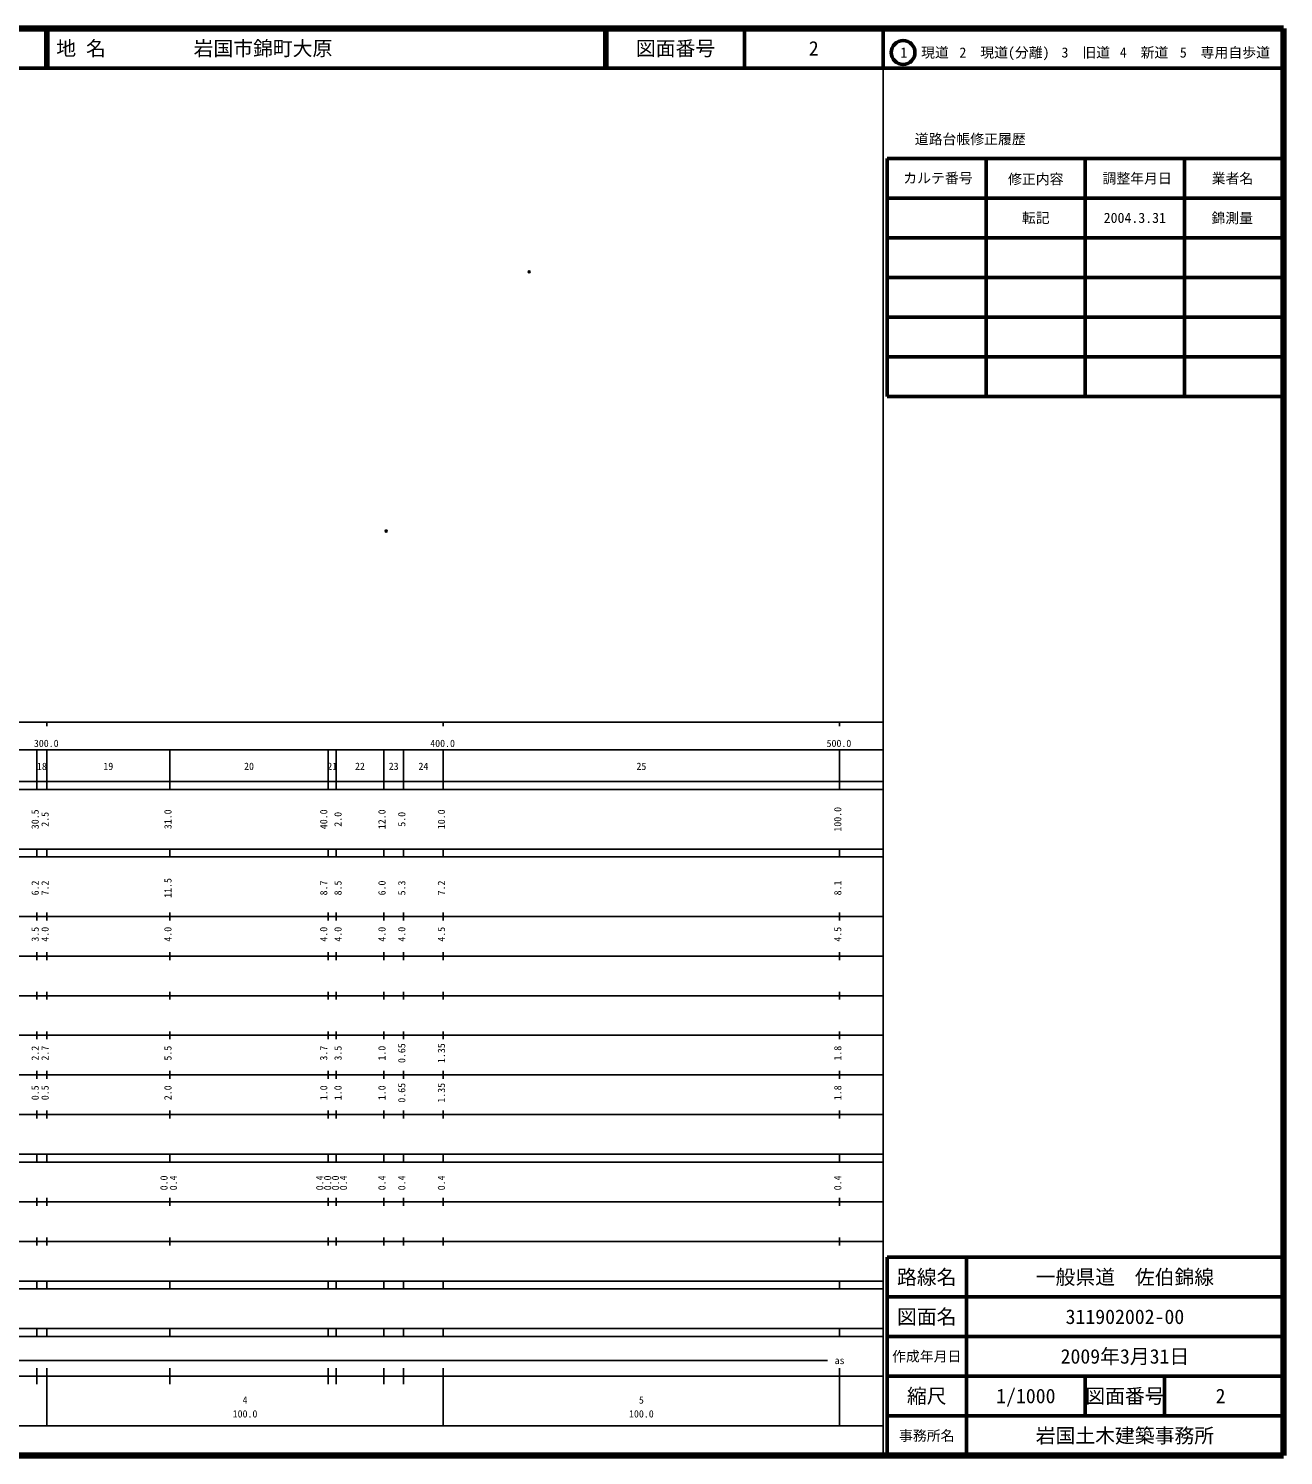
# Model space of a CAD drawing. Units: millimetres on the paper. Extents: x 40 to 680, y 20 to 380.
# Drawn here: x 363.4 to 680, y 20 to 380 of the extents above; entities that cross this region are included whole.
import ezdxf
from ezdxf.enums import TextEntityAlignment as Align

# ---------------------------------------------------------------- set-up
doc = ezdxf.new("R2010")
doc.units = ezdxf.units.MM
doc.header["$PDMODE"] = 32
doc.header["$PDSIZE"] = 0.5
doc.layers.add('M-OTRS', color=6, linetype='Continuous')
doc.layers.add('M-TTL-TXT', color=7, linetype='Continuous')
for name, color, linetype, lineweight in [('M-TTL', 2, 'Continuous', 140), ('M-TTL-BAND', 7, 'Continuous', 25), ('M-TTL-FRAM', 2, 'Continuous', 50), ('M-TTL-LINE', 7, 'Continuous', 50)]:
    doc.layers.add(name, color=color, linetype=linetype, lineweight=lineweight)
doc.styles.add('ＭＳ ゴシック', font='')
doc.styles.get('ＭＳ ゴシック').set_extended_font_data('MS Gothic')

msp = doc.modelspace()

# ---------------------------------------------------------------- linework, layer by layer
at = {"layer": 'M-OTRS'}
for p in [(489.691, 318.634), (453.612, 253.226)]:
    msp.add_point(p, dxfattribs=at)
at = {"layer": 'M-TTL'}
for p, q in [((680, 380), (40, 380)), ((680, 20), (680, 380)), ((40, 20), (680, 20))]:
    msp.add_line(p, q, dxfattribs=at)
at = {"layer": 'M-TTL-BAND'}
for p, q in [((579, 20), (579, 370)), ((40, 205), (579, 205)), ((368, 205), (368, 204)), ((468, 205), (468, 204)), ((568, 205), (568, 204)), ((68, 198), (579, 198)), ((365.5, 188), (365.5, 198)), ((368, 188), (368, 198)), ((399, 188), (399, 198)), ((439, 188), (439, 198)), ((441, 188), (441, 198)), ((453, 188), (453, 198)), ((458, 188), (458, 198)), ((468, 188), (468, 198)), ((568, 188), (568, 198)), ((40, 190), (579, 190)), ((40, 188), (579, 188)), ((40, 173), (579, 173)), ((365.5, 171), (365.5, 173)), ((368, 171), (368, 173)), ((399, 171), (399, 173)), ((439, 171), (439, 173)), ((441, 171), (441, 173)), ((453, 171), (453, 173)), ((458, 171), (458, 173)), ((468, 171), (468, 173)), ((568, 171), (568, 173)), ((40, 171), (579, 171)), ((40, 156), (579, 156)), ((365.5, 155), (365.5, 157)), ((368, 155), (368, 157)), ((399, 155), (399, 157)), ((439, 155), (439, 157)), ((441, 155), (441, 157)), ((453, 155), (453, 157)), ((458, 155), (458, 157)), ((468, 155), (468, 157)), ((568, 155), (568, 157)), ((46, 146), (579, 146)), ((365.5, 145), (365.5, 147)), ((368, 145), (368, 147)), ((399, 145), (399, 147)), ((439, 145), (439, 147)), ((441, 145), (441, 147)), ((453, 145), (453, 147)), ((458, 145), (458, 147)), ((468, 145), (468, 147)), ((568, 145), (568, 147)), ((365.5, 135), (365.5, 137)), ((368, 135), (368, 137)), ((399, 135), (399, 137)), ((439, 135), (439, 137)), ((441, 135), (441, 137)), ((453, 135), (453, 137)), ((458, 135), (458, 137)), ((468, 135), (468, 137)), ((568, 135), (568, 137)), ((52, 136), (579, 136)), ((46, 126), (579, 126)), ((365.5, 125), (365.5, 127)), ((368, 125), (368, 127)), ((399, 125), (399, 127)), ((439, 125), (439, 127)), ((441, 125), (441, 127)), ((453, 125), (453, 127)), ((458, 125), (458, 127)), ((468, 125), (468, 127)), ((568, 125), (568, 127)), ((52, 116), (579, 116)), ((365.5, 115), (365.5, 117)), ((368, 115), (368, 117)), ((399, 115), (399, 117)), ((439, 115), (439, 117)), ((441, 115), (441, 117)), ((453, 115), (453, 117)), ((458, 115), (458, 117)), ((468, 115), (468, 117)), ((568, 115), (568, 117)), ((46, 106), (579, 106)), ((365.5, 105), (365.5, 107)), ((368, 105), (368, 107)), ((399, 105), (399, 107)), ((439, 105), (439, 107)), ((441, 105), (441, 107)), ((453, 105), (453, 107)), ((458, 105), (458, 107)), ((468, 105), (468, 107)), ((568, 105), (568, 107)), ((40, 96), (579, 96)), ((40, 94), (579, 94)), ((365.5, 94), (365.5, 96)), ((368, 94), (368, 96)), ((399, 94), (399, 96)), ((439, 94), (439, 96)), ((441, 94), (441, 96)), ((453, 94), (453, 96)), ((458, 94), (458, 96)), ((468, 94), (468, 96)), ((568, 94), (568, 96)), ((49, 84), (579, 84)), ((365.5, 83), (365.5, 85)), ((368, 83), (368, 85)), ((399, 83), (399, 85)), ((439, 83), (439, 85)), ((441, 83), (441, 85)), ((453, 83), (453, 85)), ((458, 83), (458, 85)), ((468, 83), (468, 85)), ((568, 83), (568, 85)), ((40, 74), (579, 74)), ((365.5, 73), (365.5, 75)), ((368, 73), (368, 75)), ((399, 73), (399, 75)), ((439, 73), (439, 75)), ((441, 73), (441, 75)), ((453, 73), (453, 75)), ((458, 73), (458, 75)), ((468, 73), (468, 75)), ((568, 73), (568, 75)), ((40, 64), (579, 64)), ((40, 62), (579, 62)), ((365.5, 62), (365.5, 64)), ((368, 62), (368, 64)), ((399, 62), (399, 64)), ((439, 62), (439, 64)), ((441, 62), (441, 64)), ((453, 62), (453, 64)), ((458, 62), (458, 64)), ((468, 62), (468, 64)), ((568, 62), (568, 64)), ((40, 52), (579, 52)), ((365.5, 50), (365.5, 52)), ((368, 50), (368, 52)), ((399, 50), (399, 52)), ((439, 50), (439, 52)), ((441, 50), (441, 52)), ((453, 50), (453, 52)), ((458, 50), (458, 52)), ((468, 50), (468, 52)), ((568, 50), (568, 52)), ((40, 50), (579, 50)), ((71, 44), (565, 44)), ((40, 40), (579, 40)), ((365.5, 38), (365.5, 42)), ((368, 27.5), (368, 42)), ((399, 38), (399, 42)), ((439, 38), (439, 42)), ((441, 38), (441, 42)), ((453, 38), (453, 42)), ((458, 38), (458, 42)), ((468, 27.5), (468, 42)), ((568, 27.5), (568, 42)), ((68, 27.5), (579, 27.5))]:
    msp.add_line(p, q, dxfattribs=at)
at = {"layer": 'M-TTL-FRAM'}
for p, q in [((580, 347.197), (580, 287.197)), ((580, 347.197), (680, 347.197)), ((580, 287.197), (680, 287.197)), ((680, 70), (580, 70)), ((580, 70), (580, 20))]:
    msp.add_line(p, q, dxfattribs=at)
at = {"layer": 'M-TTL-LINE'}
for p, q in [((367.75, 380), (367.75, 370)), ((368.25, 380), (368.25, 370)), ((508.747, 380), (508.747, 370)), ((509.247, 380), (509.247, 370)), ((543.997, 380), (543.997, 370)), ((579, 380), (579, 370)), ((40, 370), (680, 370)), ((605, 347.197), (605, 287.197)), ((630, 347.197), (630, 287.197)), ((655, 347.197), (655, 287.197)), ((580, 337.197), (680, 337.197)), ((580, 327.197), (680, 327.197)), ((580, 317.197), (680, 317.197)), ((580, 307.197), (680, 307.197)), ((580, 297.197), (680, 297.197)), ((600, 70), (600, 20)), ((680, 60), (580, 60)), ((680, 50), (580, 50)), ((680, 40), (580, 40)), ((630, 40), (630, 30)), ((650, 40), (650, 30)), ((680, 30), (580, 30))]:
    msp.add_line(p, q, dxfattribs=at)
msp.add_circle((584.031, 373.958), 3, dxfattribs=at)

# ---------------------------------------------------------------- texts
at = {"layer": 'M-TTL-BAND', "style": 'ＭＳ ゴシック'}
for s, p in [('300.0', (367.844, 198.195)), ('400.0', (467.844, 198.195)), ('500.0', (567.844, 198.195)), ('18', (366.75, 192.405)), ('19', (383.5, 192.405)), ('20', (419, 192.405)), ('21', (440, 192.405)), ('22', (447, 192.405)), ('23', (455.5, 192.405)), ('24', (463, 192.405)), ('25', (518, 192.405)), ('as', (568, 42.5)), ('4', (418, 32.523)), ('5', (518, 32.523)), ('100.0', (418, 29.033)), ('100.0', (518, 29.033))]:
    msp.add_text(s, height=1.833, dxfattribs=at).set_placement(p, align=Align.BOTTOM_CENTER)
for s, p in [('30.5', (366.5, 180.5)), ('2.5', (369, 180.5)), ('31.0', (400, 180.5)), ('40.0', (439.299, 180.5)), ('2.0', (442.906, 180.5)), ('12.0', (454, 180.5)), ('5.0', (459, 180.5)), ('10.0', (469, 180.5)), ('100.0', (569, 180.5)), ('6.2', (366.5, 163.174)), ('7.2', (369, 163.174)), ('11.5', (400, 163.174)), ('8.7', (439.299, 163.174)), ('8.5', (442.906, 163.174)), ('6.0', (454, 163.174)), ('5.3', (459, 163.174)), ('7.2', (469, 163.174)), ('8.1', (569, 163.174)), ('3.5', (366.5, 151.5)), ('4.0', (369, 151.5)), ('4.0', (400, 151.5)), ('4.0', (439.299, 151.5)), ('4.0', (442.906, 151.5)), ('4.0', (454, 151.5)), ('4.0', (459, 151.5)), ('4.5', (469, 151.5)), ('4.5', (569, 151.5)), ('2.2', (366.5, 121.5)), ('2.7', (369, 121.5)), ('5.5', (400, 121.5)), ('3.7', (439.299, 121.5)), ('3.5', (442.906, 121.5)), ('1.0', (454, 121.5)), ('0.65', (459, 121.5)), ('1.35', (469, 121.5)), ('1.8', (569, 121.5)), ('0.5', (366.5, 111.5)), ('0.5', (369, 111.5)), ('2.0', (400, 111.5)), ('1.0', (439.299, 111.5)), ('1.0', (442.906, 111.5)), ('1.0', (454, 111.5)), ('0.65', (459, 111.5)), ('1.35', (469, 111.5)), ('1.8', (569, 111.5)), ('0.0', (399, 88.764)), ('0.4', (401.37, 88.764)), ('0.4', (438.299, 88.764)), ('0.0', (440.299, 88.764)), ('0.0', (442.276, 88.764)), ('0.4', (444.276, 88.764)), ('0.4', (454, 88.764)), ('0.4', (459, 88.764)), ('0.4', (469, 88.764)), ('0.4', (569, 88.764))]:
    msp.add_text(s, height=1.833, rotation=90, dxfattribs=at).set_placement(p, align=Align.BOTTOM_CENTER)
at = {"layer": 'M-TTL-TXT', "style": 'ＭＳ ゴシック'}
for s, p in [('地 名', (370.38, 375)), ('岩国市錦町大原', (405.024, 375))]:
    msp.add_text(s, height=3.666, dxfattribs=at).set_placement(p, align=Align.MIDDLE_LEFT)
for s, height, p in [('図面番号', 3.666, (526.622, 375)), ('2', 3.666, (561.497, 375)), ('1\u3000現道', 2.566, (589.448, 373.958)), ('2\u3000現道(分離)', 2.566, (609.619, 373.958)), ('3\u3000旧道', 2.566, (630.121, 373.958)), ('4\u3000新道', 2.566, (644.824, 373.958)), ('5\u3000専用自歩道', 2.566, (665.228, 373.958)), ('道路台帳修正履歴', 2.566, (600.968, 352.113)), ('カルテ番号', 2.566, (592.839, 342.277)), ('修正内容', 2.566, (617.509, 342.023)), ('調整年月日', 2.566, (643.089, 342.197)), ('業者名', 2.566, (667.134, 342.197)), ('転記', 2.566, (617.5, 332.245)), ('2004.3.31', 2.566, (642.5, 332.245)), ('錦測量', 2.566, (667.077, 332.189)), ('路線名', 3.666, (590, 65)), ('路線名', 3.666, (590, 65)), ('一般県道\u3000佐伯錦線', 3.666, (640, 65)), ('図面名', 3.666, (590, 55)), ('図面名', 3.666, (590, 55)), ('311902002-00', 3.666, (640, 55)), ('2009年3月31日', 3.666, (640, 45)), ('作成年月日', 2.566, (590, 45)), ('作成年月日', 2.566, (590, 45)), ('縮尺', 3.666, (590, 35)), ('縮尺', 3.666, (590, 35)), ('1/1000', 3.666, (615, 35)), ('図面番号', 3.666, (640, 35)), ('図面番号', 3.666, (640, 35)), ('2', 3.666, (664.125, 35)), ('事務所名', 2.566, (590, 25)), ('事務所名', 2.566, (590, 25)), ('岩国土木建築事務所', 3.666, (640, 25))]:
    msp.add_text(s, height=height, dxfattribs=at).set_placement(p, align=Align.MIDDLE_CENTER)

doc.saveas('drawing.dxf')
